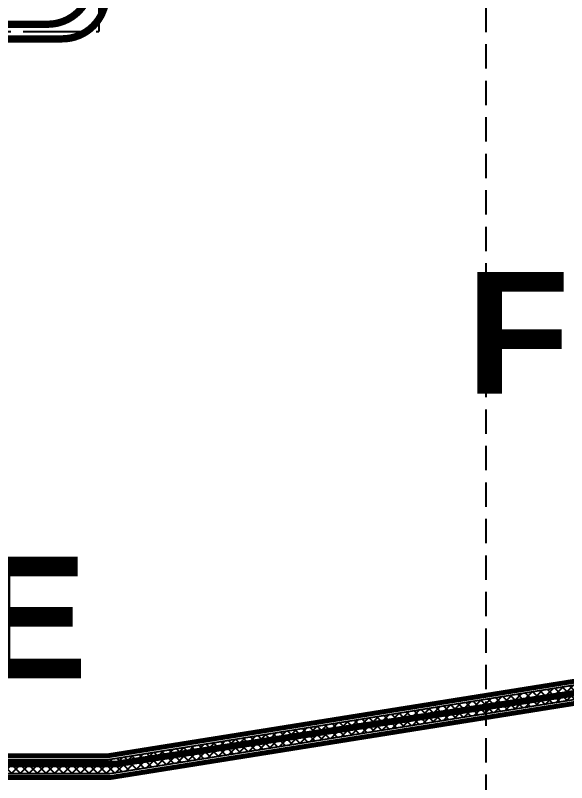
# Model space of a CAD drawing. Header units: metres. Extents: x 531689 to 532245, y 2673919 to 2674172.
# Drawn here: x 531985.76 to 531997.08, y 2674037.51 to 2674053.27 of the extents above; entities that cross this region are included whole.
import ezdxf
from ezdxf.enums import TextEntityAlignment as Align

# ---------------------------------------------------------------- set-up
doc = ezdxf.new("R2010")
doc.units = ezdxf.units.M
doc.header["$MEASUREMENT"] = 0
doc.linetypes.add('CENTER', pattern=[2, 1.25, -0.25, 0.25, -0.25])
doc.linetypes.add('DASHED', pattern=[0.75, 0.5, -0.25])
for name, color, linetype in [('300mm Hume Pipe', 74, 'Continuous'), ('DC Trench BL-02', 40, 'Continuous'), ('Excavation', 7, 'Continuous'), ('IDT', 7, 'Continuous'), ('LT Cable(AG) INV to LT Panel BL-02', 2, 'Continuous'), ('Plan Line - DC BL-02', 40, 'Continuous'), ('Section Marking BL-02', 2, 'Continuous'), ('Trench (AC)-BL02', 14, 'Continuous')]:
    doc.layers.add(name, color=color, linetype=linetype)
doc.styles.add('BoldTextStyle', font='arialbd.ttf')

# ---------------------------------------------------------------- blocks, each defined once
blk = doc.blocks.new('IDT')
at = {"layer": 'IDT', "color": 243, "linetype": 'DASHED'}
blk.add_lwpolyline([(45.49999999962691, 32.58580025943296), (45.4999999996269, -4.032314963696315), (-1.30442248516332e-09, -4.032314963696308), (-1.304414354308392e-09, 32.58580025943297)], close=True, dxfattribs=at)

msp = doc.modelspace()

# ---------------------------------------------------------------- hatches: boundary and pattern name
at = {"layer": '300mm Hume Pipe'}
h = msp.add_hatch(dxfattribs=at)
h.set_pattern_fill('ANSI37', color=74)
h.set_pattern_definition([(45, (0, 0), (-0.08838834764831845, 0.08838834764831845), []), (135, (0, 0), (-0.08838834764831845, -0.08838834764831843), [])])
h.paths.add_polyline_path([(532005.8770253154, 2674039.248132975), (531997.4874033205, 2674039.248132975), (531987.7024255656, 2674037.68475435), (531984.8160076988, 2674037.68475435), (531984.8160076988, 2674037.98475435), (531987.6786105905, 2674037.98475435), (531997.4635883452, 2674039.548132975), (532005.8770253154, 2674039.548132975)])

# ---------------------------------------------------------------- linework, layer by layer
at = {"layer": '300mm Hume Pipe', "color": 74}
msp.add_lwpolyline([(532005.8770253154, 2674039.248132975), (531997.4874033205, 2674039.248132975), (531987.7024255656, 2674037.68475435), (531984.8160076988, 2674037.68475435), (531984.8160076988, 2674037.98475435), (531987.6786105905, 2674037.98475435), (531997.4635883452, 2674039.548132975), (532005.8770253154, 2674039.548132975)], close=True, dxfattribs=at)
at = {"layer": 'DC Trench BL-02', "color": 40, "const_width": 0.15}
msp.add_lwpolyline([(531980.073, 2674051.883, -0.414213562373095), (531980.973, 2674052.783), (531986.727, 2674052.783, 0.414213562373095), (531987.627, 2674053.683), (531987.627, 2674171.575), (531987.327, 2674171.575), (531987.327, 2674053.983, -0.414213562373095), (531986.427, 2674053.083), (531980.6730000001, 2674053.083, 0.414213562373095), (531979.773, 2674052.183), (531979.773, 2674024.291), (531980.073, 2674024.291)], format="xyb", close=True, dxfattribs=at)
at = {"layer": 'Excavation', "color": 2, "const_width": 0.1}
msp.add_lwpolyline([(532007.9184633263, 2674038.727860273), (532006.1833958813, 2674039.398132975), (531997.5476464417, 2674039.398132975), (531987.8278440422, 2674037.896837395), (531984.3441015423, 2674037.896837395)], dxfattribs=at)
at = {"layer": 'LT Cable(AG) INV to LT Panel BL-02'}
for points in [[(532011.9792512616, 2674037.787473904), (532008.477951108, 2674037.787473904, -0.1751332752096537), (532007.9026417927, 2674037.995361781), (532006.3329275011, 2674039.300166628, 0.09242398443221053), (532006.0086078374, 2674039.360632975), (531997.6196216072, 2674039.360632975, 0.03833035636705287), (531997.4822390464, 2674039.350085633), (531987.8990094508, 2674037.869884736, -0.03833035636698683), (531987.7616268899, 2674037.859337395), (531984.9875799599, 2674037.859337395, -0.3319310724847697), (531984.1248636384, 2674038.502977201), (531984.0180680469, 2674038.862371141, -0.07233686839510173), (531983.9807843684, 2674039.118731334), (531983.9807843684, 2674042.93966928, 0.414213562373095), (531983.0807843683, 2674043.83966928), (531850.4127843684, 2674043.83966928, -0.414213562373095), (531849.5127843684, 2674044.73966928), (531849.5127843684, 2674072.93966928, 0.414213562373095), (531848.6127843683, 2674073.83966928), (531756.7335845181, 2674073.83966928, -0.414213562373095), (531755.833584518, 2674074.73966928), (531755.833584518, 2674075.189769275)], [(532011.9792512616, 2674037.762473905), (532008.4709636566, 2674037.762473905, -0.1753212017970594), (532007.8951497277, 2674037.970781546), (532006.3282664866, 2674039.275166628, 0.09242398443923154), (532006.0039468228, 2674039.335632975), (531997.621540945, 2674039.335632975, 0.03833035636660034), (531997.4841583841, 2674039.325085633), (531987.9009287885, 2674037.844884736, -0.03833035636653141), (531987.7635462276, 2674037.834337395), (531984.9689284115, 2674037.834337395, -0.3319310725009078), (531984.10621209, 2674038.477977201), (531983.9930680469, 2674038.858735273, -0.0723368683617347), (531983.9557843683, 2674039.115095466), (531983.9557843683, 2674042.91466928, 0.414213562373095), (531983.0557843683, 2674043.81466928), (531850.3877843684, 2674043.81466928, -0.414213562373095), (531849.4877843683, 2674044.71466928), (531849.4877843683, 2674072.91466928, 0.414213562373095), (531848.5877843683, 2674073.81466928), (531821.5175845181, 2674073.81466928, -0.414213562373095), (531820.617584518, 2674074.71466928), (531820.617584518, 2674075.189769275)], [(532013.9202512617, 2674037.837473904), (532008.4919103422, 2674037.837473904, -0.1747598835878307), (532007.9176046473, 2674038.044528763), (532006.3422495301, 2674039.350166629, 0.09242398442963319), (532006.0179298664, 2674039.410632975), (531997.6157829318, 2674039.410632975, 0.03833035636660034), (531997.4784003709, 2674039.400085634), (531987.8951707752, 2674037.919884736, -0.03833035636653141), (531987.7577882144, 2674037.909337395), (531985.0248830565, 2674037.909337395, -0.3319310725104325), (531984.162166735, 2674038.552977202), (531984.0680680467, 2674038.869642879, -0.07233686833843875), (531984.0307843683, 2674039.126003072), (531984.0307843683, 2674042.989669281, 0.414213562373095), (531983.1307843683, 2674043.88966928), (531724.3415845181, 2674043.88966928, -0.414213562373095), (531723.4415845181, 2674044.78966928), (531723.4415845181, 2674045.189769275)], [(532011.9792512616, 2674037.812473904), (532008.4849333311, 2674037.812473904, -0.1749461708427471), (532007.9101267573, 2674038.019944192), (532006.3375885156, 2674039.325166628, 0.09242398443091861), (532006.0132688519, 2674039.385632975), (531997.6177022696, 2674039.385632975, 0.03833035636660034), (531997.4803197087, 2674039.375085633), (531987.897090113, 2674037.894884736, -0.03833035636653141), (531987.7597075521, 2674037.884337394), (531985.0062315082, 2674037.884337394, -0.3319310724948245), (531984.1435151867, 2674038.527977201), (531984.0430680469, 2674038.86600701, -0.07233686837354601), (531984.0057843684, 2674039.122367203), (531984.0057843684, 2674042.96466928, 0.414213562373095), (531983.1057843684, 2674043.86466928), (531821.5175845181, 2674043.86466928, -0.414213562373095), (531820.617584518, 2674044.76466928), (531820.617584518, 2674045.189769275)], [(532013.9202512617, 2674037.862473904), (532008.4988821549, 2674037.862473904, -0.1745744083340991), (532007.9250754855, 2674038.069115479), (532006.3469105447, 2674039.375166629, 0.09242398442835426), (532006.022590881, 2674039.435632975), (531997.6138635941, 2674039.435632975, 0.03833035636614805), (531997.4764810333, 2674039.425085634), (531987.8932514375, 2674037.944884736, -0.03833035636607555), (531987.7558688766, 2674037.934337395), (531984.8509495826, 2674037.934337395, 0.2720746689905555), (531984.0646979338, 2674037.472296691), (531983.9807843682, 2674037.321649861), (531983.9807843682, 2674037.31466928, -0.4142135624106891), (531983.0807843682, 2674036.41466928), (531923.5935845181, 2674036.41466928, -0.414213562373095), (531922.693584518, 2674037.31466928), (531922.693584518, 2674037.689769275)]]:
    msp.add_lwpolyline(points, format="xyb", dxfattribs=at)
at = {"layer": 'Plan Line - DC BL-02', "color": 6, "linetype": 'CENTER'}
for points in [[(531987.477584518, 2674171.575169281), (531987.477584518, 2674052.933169279)], [(531979.9236116501, 2674052.933169281), (531987.4775845179, 2674052.933169279)]]:
    msp.add_lwpolyline(points, dxfattribs=at)
at = {"layer": 'Trench (AC)-BL02', "const_width": 0.1}
msp.add_lwpolyline([(531984.6756331001, 2674037.60975435), (531987.7083793094, 2674037.60975435), (531997.4933570642, 2674039.173132975), (532006.0102826142, 2674039.173132975), (532006.0102826142, 2674039.623132975), (531997.4576346015, 2674039.623132975), (531987.6726568467, 2674038.05975435), (531984.6756331001, 2674038.05975435)], close=True, dxfattribs=at)

# ---------------------------------------------------------------- block references
at = {"layer": 'IDT', "color": 8, "rotation": 180}
msp.add_blockref('IDT', (532040.9312843675, 2674050.258854317), dxfattribs=at)

# ---------------------------------------------------------------- texts
at = {"layer": 'Section Marking BL-02', "color": 94, "true_color": 0x00a500, "style": 'BoldTextStyle'}
for s, p in [('F', (531996.0852843687, 2674046.743668208)), ('E', (531986.0859727922, 2674040.896837395))]:
    msp.add_text(s, height=2.5, dxfattribs=at).set_placement(p, align=Align.MIDDLE_CENTER)

doc.saveas('drawing.dxf')
